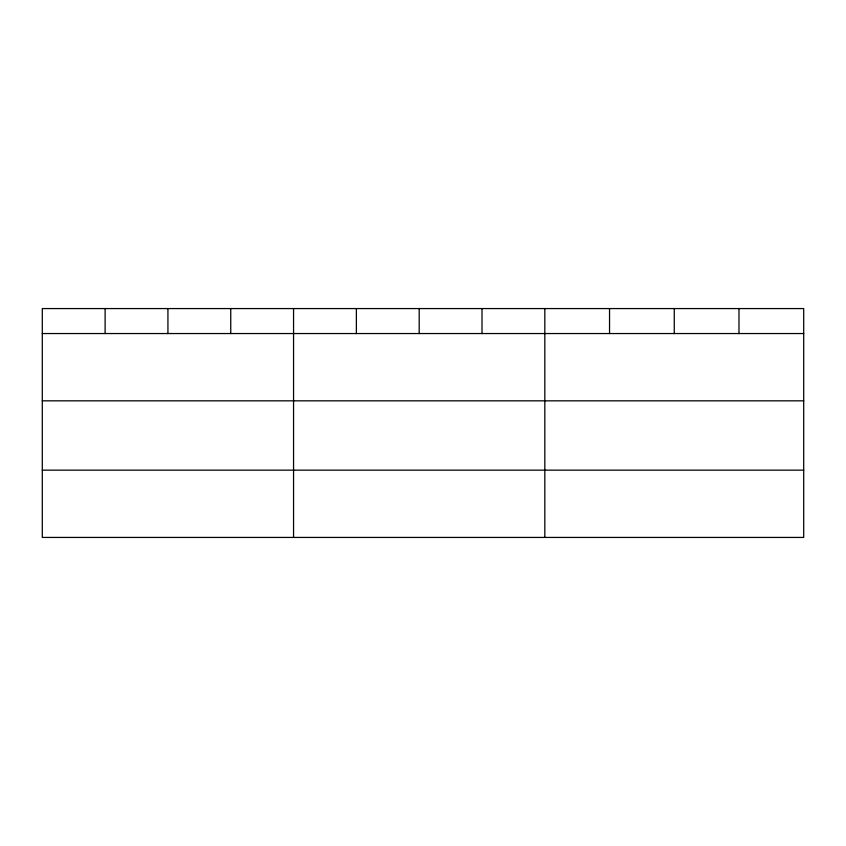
<?xml version="1.0" encoding="UTF-8"?>
<svg xmlns="http://www.w3.org/2000/svg" width="846" height="846" viewBox="0 0 846 846"><rect width="100%" height="100%" fill="white"/><g stroke="black" fill="none" stroke-linecap="round" stroke-linejoin="round"><path stroke-width="1.27" d="M803.7 400.835L803.7 308.568L42.3 308.568L42.3 537.432L803.7 537.432L803.7 400.835L42.3 400.835M42.3 333.546L803.7 333.546M42.3 470.154L803.7 470.154M738.981 308.568L738.981 333.546M674.262 308.568L674.262 333.546M609.543 308.568L609.543 333.546M544.824 308.568L544.824 537.432M482.009 308.568L482.009 333.546M419.193 308.568L419.193 333.546M356.378 308.568L356.378 333.546M293.562 308.568L293.562 537.432M230.746 308.568L230.746 333.546M167.931 308.568L167.931 333.546M105.116 308.568L105.116 333.546"/></g></svg>
